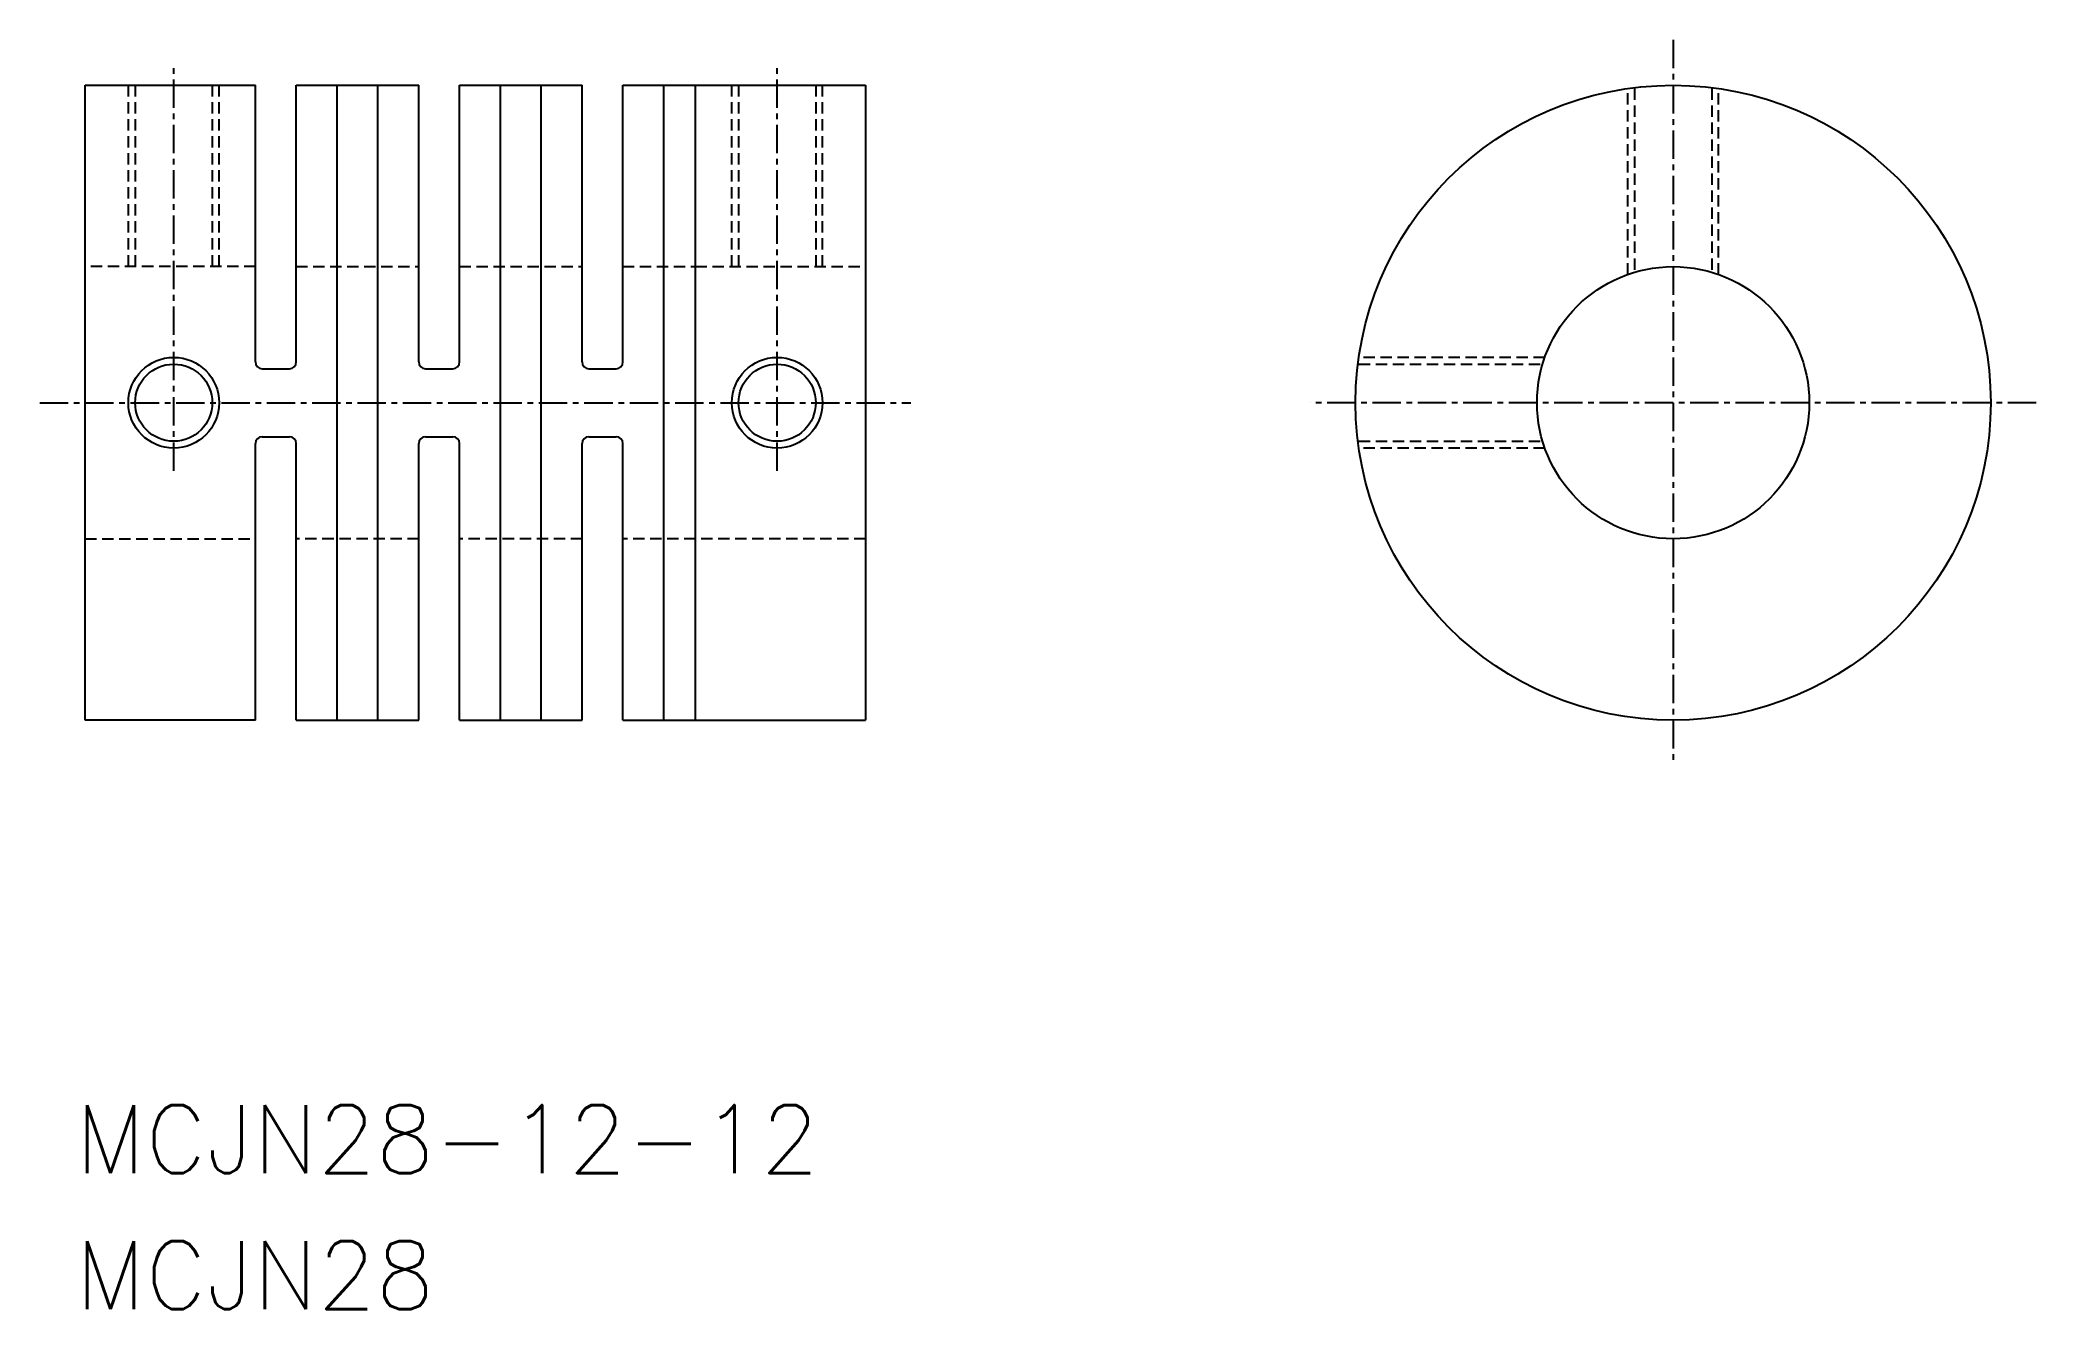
# Model space of a CAD drawing. Extents: x 56.6 to 144.6, y 61.9 to 117.9.
import ezdxf

# ---------------------------------------------------------------- set-up
doc = ezdxf.new("R2010")
doc.units = 0
doc.linetypes.add('CENTER', pattern=[2, 1.25, -0.25, 0.25, -0.25])
doc.linetypes.add('DASHED', pattern=[0.75, 0.5, -0.25])
doc.layers.get('0').update_dxf_attribs({"linetype": 'CONTINUOUS'})
doc.layers.add('CENTER', color=1, linetype='CENTER')
doc.styles.add('MISUMI', font='txt.shx')

msp = doc.modelspace()

# ---------------------------------------------------------------- linework, layer by layer
at = {"color": 7, "linetype": 'CONTINUOUS'}
for p, q in [((58.639, 87.913), (58.639, 115.913)), ((58.639, 115.913), (66.139, 115.913)), ((66.139, 103.713), (66.139, 115.913)), ((67.939, 103.713), (67.939, 115.913)), ((67.939, 115.913), (73.339, 115.913)), ((69.739, 101.913), (69.739, 115.913)), ((71.539, 101.913), (71.539, 115.913)), ((73.339, 103.713), (73.339, 115.913)), ((75.139, 103.713), (75.139, 115.913)), ((75.139, 115.913), (80.539, 115.913)), ((76.939, 101.913), (76.939, 115.913)), ((78.739, 101.913), (78.739, 115.913)), ((80.539, 103.713), (80.539, 115.913)), ((82.339, 103.713), (82.339, 115.913)), ((82.339, 115.913), (85.539, 115.913)), ((84.139, 101.913), (84.139, 115.913)), ((85.539, 115.913), (93.039, 115.913)), ((85.539, 101.913), (85.539, 115.913)), ((93.039, 115.913), (93.039, 87.913)), ((66.439, 103.413), (67.639, 103.413)), ((73.639, 103.413), (74.839, 103.413)), ((80.839, 103.413), (82.039, 103.413)), ((69.739, 87.913), (69.739, 101.913)), ((71.539, 87.913), (71.539, 101.913)), ((76.939, 87.913), (76.939, 101.913)), ((78.739, 87.913), (78.739, 101.913)), ((84.139, 87.913), (84.139, 101.913)), ((85.539, 87.913), (85.539, 101.913)), ((66.439, 100.413), (67.639, 100.413)), ((73.639, 100.413), (74.839, 100.413)), ((80.839, 100.413), (82.039, 100.413)), ((66.139, 87.913), (66.139, 100.113)), ((67.939, 87.913), (67.939, 100.113)), ((73.339, 87.913), (73.339, 100.113)), ((75.139, 87.913), (75.139, 100.113)), ((80.539, 87.913), (80.539, 100.113)), ((82.339, 87.913), (82.339, 100.113)), ((66.139, 87.913), (58.639, 87.913)), ((67.939, 87.913), (73.339, 87.913)), ((75.139, 87.913), (80.539, 87.913)), ((82.339, 87.913), (93.039, 87.913))]:
    msp.add_line(p, q, dxfattribs=at)
at = {"color": 3, "linetype": 'DASHED'}
for p, q in [((60.539, 107.913), (60.539, 115.913)), ((60.839, 115.913), (60.839, 107.913)), ((64.239, 115.913), (64.239, 107.913)), ((64.539, 107.913), (64.539, 115.913)), ((87.139, 107.913), (87.139, 115.913)), ((87.439, 115.913), (87.439, 107.913)), ((90.839, 115.913), (90.839, 107.913)), ((91.139, 107.913), (91.139, 115.913)), ((126.639, 107.57), (126.639, 115.77)), ((126.939, 115.77), (126.939, 107.667)), ((130.339, 115.77), (130.339, 107.667)), ((130.639, 107.57), (130.639, 115.77)), ((66.139, 107.913), (58.639, 107.913)), ((67.939, 107.913), (73.339, 107.913)), ((75.139, 107.913), (80.539, 107.913)), ((82.339, 107.913), (85.539, 107.913)), ((85.539, 107.913), (93.039, 107.913)), ((122.982, 103.913), (114.783, 103.913)), ((114.783, 103.613), (122.885, 103.613)), ((114.783, 100.213), (122.885, 100.213)), ((122.982, 99.913), (114.783, 99.913)), ((58.639, 95.913), (66.139, 95.913)), ((73.339, 95.913), (67.939, 95.913)), ((80.539, 95.913), (75.139, 95.913)), ((85.539, 95.913), (82.339, 95.913)), ((93.039, 95.913), (85.539, 95.913))]:
    msp.add_line(p, q, dxfattribs=at)
at = {"color": 7, "linetype": 'CONTINUOUS'}
for centre, radius in [((128.639, 101.913), 14), ((128.639, 101.913), 6), ((62.539, 101.913), 1.7), ((89.139, 101.913), 1.7)]:
    msp.add_circle(centre, radius, dxfattribs=at)
at = {"color": 3, "linetype": 'CONTINUOUS'}
for centre in [(62.539, 101.913), (89.139, 101.913)]:
    msp.add_circle(centre, 2, dxfattribs=at)
at = {"color": 7, "linetype": 'CONTINUOUS'}
for centre, start, end in [((66.439, 103.713), 180, 270), ((67.639, 103.713), 270, 0), ((73.639, 103.713), 180, 270), ((74.839, 103.713), 270, 0), ((80.839, 103.713), 180, 270), ((82.039, 103.713), 270, 0), ((66.439, 100.113), 90, 180), ((67.639, 100.113), 0, 90), ((73.639, 100.113), 90, 180), ((74.839, 100.113), 0, 90), ((80.839, 100.113), 90, 180), ((82.039, 100.113), 0, 90)]:
    msp.add_arc(centre, 0.3, start, end, dxfattribs=at)
at = {"layer": 'CENTER', "color": 1, "linetype": 'CENTER'}
for p, q in [((128.639, 117.913), (128.639, 85.913)), ((62.539, 98.913), (62.539, 116.913)), ((89.139, 98.913), (89.139, 116.913)), ((56.639, 101.913), (95.039, 101.913)), ((144.639, 101.913), (112.639, 101.913))]:
    msp.add_line(p, q, dxfattribs=at)

# ---------------------------------------------------------------- texts
at = {"color": 7, "linetype": 'CONTINUOUS', "style": 'MISUMI'}
for s, p in [('MCJN28-12-12', (58.202, 67.939)), ('MCJN28', (58.202, 61.939))]:
    msp.add_text(s, height=3, dxfattribs=at).set_placement(p)

doc.saveas('drawing.dxf')
